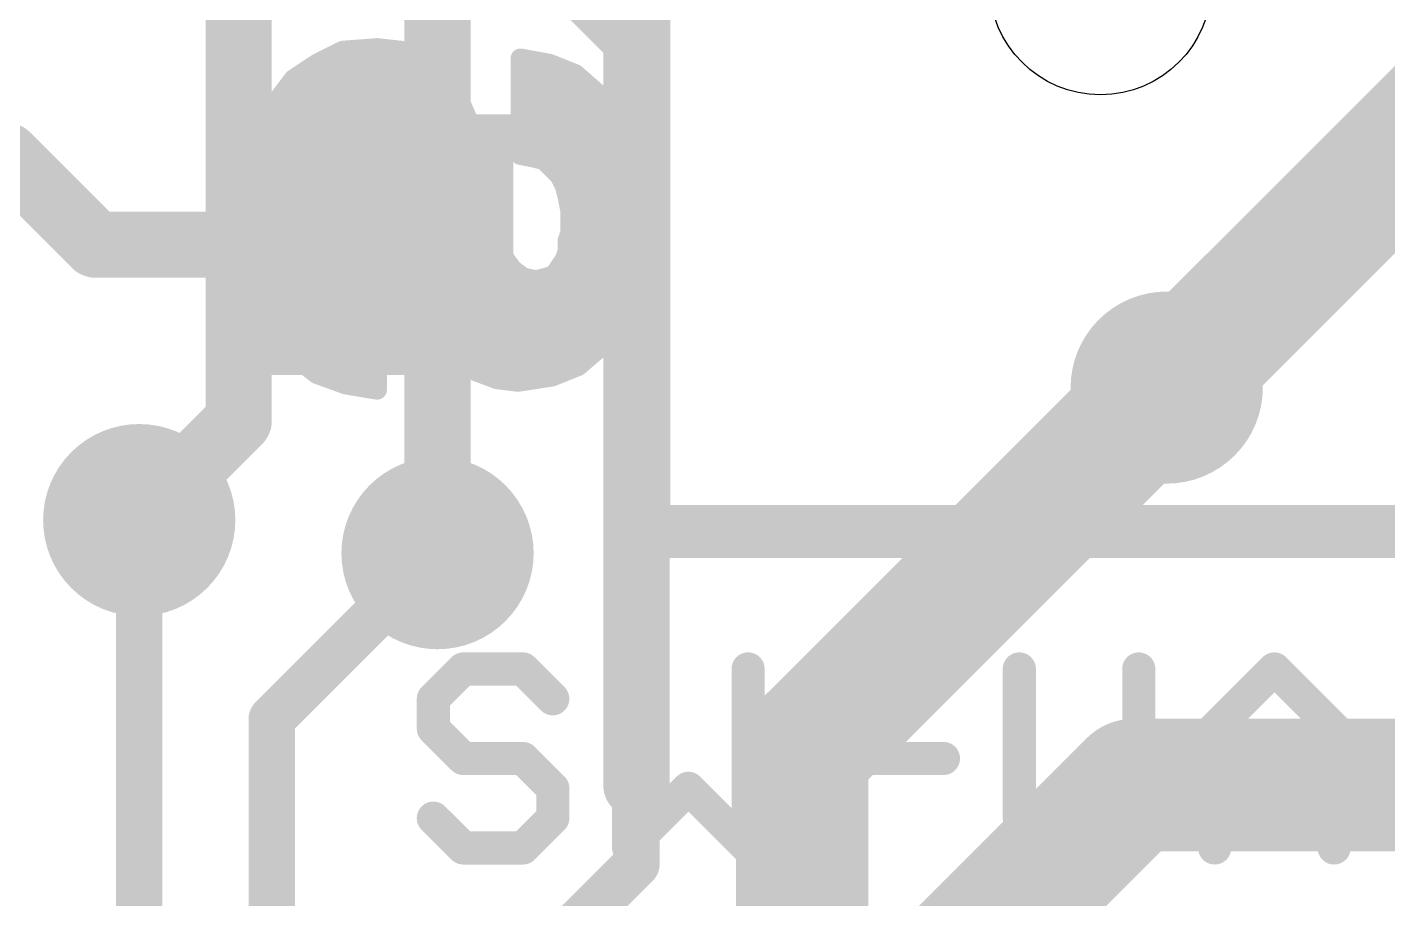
# Model space of a CAD drawing. Extents: x -44 to 63, y -18 to 50.
# Drawn here: x 7.06 to 12.28, y 22.04 to 25.38 of the extents above; entities that cross this region are included whole.
import ezdxf

# ---------------------------------------------------------------- set-up
doc = ezdxf.new("R2010")
doc.units = 0
for name, color, linetype in [('1', 12, 'CONTINUOUS'), ('16', 132, 'CONTINUOUS'), ('18', 110, 'CONTINUOUS'), ('20', 53, 'CONTINUOUS'), ('21', 41, 'CONTINUOUS'), ('22', 40, 'CONTINUOUS')]:
    doc.layers.add(name, color=color, linetype=linetype)

# ---------------------------------------------------------------- blocks, each defined once
blk = doc.blocks.new('RECT')
blk.add_solid([(-0.5, -0.5), (0.5, -0.5), (-0.5, 0.5), (0.5, 0.5)])
blk = doc.blocks.new('ROUNDV')
at = {"const_width": 0.5}
blk.add_lwpolyline([(0, -0.25, 1), (0, 0.25, 1), (0, -0.25)], format="xyb", dxfattribs=at)

msp = doc.modelspace()

# ---------------------------------------------------------------- linework, layer by layer
at = {"layer": '1'}
for points, const_width in [([(9.398, 25.34), (8.83, 25.908)], 0.254), ([(9.398, 22.479), (9.398, 25.34)], 0.254), ([(3.5189, 24.892), (6.985, 24.892)], 0.254), ([(6.985, 24.892), (7.326, 24.551)], 0.254), ([(7.326, 24.551), (8.351, 24.551)], 0.254), ([(10.033, 22.606), (11.43, 24.003)], 0.508), ([(7.493, 20.644), (7.493, 23.495)], 0.1778), ([(8.001, 22.733), (8.636, 23.368)], 0.1778), ([(10.033, 21.336), (10.033, 22.606)], 0.508), ([(8.001, 20.8597), (8.001, 22.733)], 0.1778), ([(9.398, 22.1749), (9.398, 22.479)], 0.1778), ([(8.9401, 21.717), (9.398, 22.1749)], 0.1778)]:
    msp.add_lwpolyline(points, dxfattribs=dict(at, const_width=const_width))
for points, const_width in [([(9.4615, 25.34, 1), (9.3345, 25.34)], 0.127), ([(9.3531, 25.2951, 1), (9.4429, 25.3849)], 0.127), ([(7.0299, 24.9369, 1), (6.9401, 24.8471)], 0.127), ([(6.985, 24.8285, 1), (6.985, 24.9555)], 0.127), ([(7.326, 24.6145, 1), (7.326, 24.4875)], 0.127), ([(7.2811, 24.5061, 1), (7.3709, 24.5959)], 0.127), ([(8.351, 24.4875, 1), (8.351, 24.6145)], 0.127), ([(11.5198, 23.9132, 1), (11.3402, 24.0928)], 0.254), ([(7.5375, 23.495, 1), (7.4486, 23.495)], 0.0889), ([(8.6674, 23.3366, 1), (8.6046, 23.3994)], 0.0889), ([(10.16, 22.606, 1), (9.906, 22.606)], 0.254), ([(8.0455, 22.733, 1), (7.9566, 22.733)], 0.0889), ([(7.9696, 22.7644, 1), (8.0324, 22.7016)], 0.0889), ([(9.9432, 22.6958, 1), (10.1228, 22.5162)], 0.254), ([(9.3345, 22.479, 1), (9.4615, 22.479)], 0.127), ([(9.4424, 22.479, 1), (9.3536, 22.479)], 0.0889), ([(9.4294, 22.1435, 1), (9.3666, 22.2063)], 0.0889), ([(9.3536, 22.1749, 1), (9.4424, 22.1749)], 0.0889)]:
    msp.add_lwpolyline(points, format="xyb", dxfattribs=dict(at, const_width=const_width))
at = {"layer": '16'}
for points, const_width in [([(7.874, 31.909), (7.874, 23.876)], 0.254), ([(8.636, 27.559), (8.636, 23.368)], 0.254), ([(11.43, 24.003), (13.081, 25.654)], 0.508), ([(7.874, 23.876), (7.493, 23.495)], 0.254), ([(10.16, 21.336), (11.303, 22.479)], 0.508), ([(15.113, 22.479), (11.303, 22.479)], 0.508)]:
    msp.add_lwpolyline(points, dxfattribs=dict(at, const_width=const_width))
for points, const_width in [([(11.3402, 24.0928, 1), (11.5198, 23.9132)], 0.254), ([(7.9189, 23.8311, 1), (7.8291, 23.9209)], 0.127), ([(7.8105, 23.876, 1), (7.9375, 23.876)], 0.127), ([(7.4481, 23.5399, 1), (7.5379, 23.4501)], 0.127), ([(8.5725, 23.368, 1), (8.6995, 23.368)], 0.127), ([(11.303, 22.606, 1), (11.303, 22.352)], 0.254), ([(11.3928, 22.3892, 1), (11.2132, 22.5688)], 0.254)]:
    msp.add_lwpolyline(points, format="xyb", dxfattribs=dict(at, const_width=const_width))
at = {"layer": '20'}
msp.add_circle((11.176, 25.551), 0.425, dxfattribs=at)
at = {"layer": '21'}
for points, const_width in [([(9.426, 30.651), (9.426, 23.451)], 0.2032), ([(9.426, 23.451), (12.926, 23.451)], 0.2032), ([(8.7344, 22.9241), (8.62, 22.8097)], 0.127), ([(8.9632, 22.9241), (8.7344, 22.9241)], 0.127), ([(9.0776, 22.8097), (8.9632, 22.9241)], 0.127), ([(9.3685, 22.9241), (9.3685, 22.2377)], 0.127), ([(9.8261, 22.2377), (9.8261, 22.9241)], 0.127), ([(10.8653, 22.9241), (10.8653, 22.3521)], 0.127), ([(11.3229, 22.3521), (11.3229, 22.9241)], 0.127), ([(11.6137, 22.6953), (11.8425, 22.9241)], 0.127), ([(11.8425, 22.9241), (12.0713, 22.6953)], 0.127), ([(8.62, 22.8097), (8.62, 22.6953)], 0.127), ([(8.62, 22.6953), (8.7344, 22.5809)], 0.127), ([(11.6137, 22.2377), (11.6137, 22.6953)], 0.127), ([(12.0713, 22.6953), (12.0713, 22.2377)], 0.127), ([(8.7344, 22.5809), (8.9632, 22.5809)], 0.127), ([(8.9632, 22.5809), (9.0776, 22.4665)], 0.127), ([(10.1169, 22.5809), (10.5745, 22.5809)], 0.127), ([(11.6137, 22.5809), (12.0713, 22.5809)], 0.127), ([(9.0776, 22.4665), (9.0776, 22.3521)], 0.127), ([(9.3685, 22.2377), (9.5973, 22.4665)], 0.127), ([(9.5973, 22.4665), (9.8261, 22.2377)], 0.127), ([(8.7344, 22.2377), (8.62, 22.3521)], 0.127), ([(9.0776, 22.3521), (8.9632, 22.2377)], 0.127), ([(10.8653, 22.3521), (10.9797, 22.2377)], 0.127), ([(11.2085, 22.2377), (11.3229, 22.3521)], 0.127), ([(8.9632, 22.2377), (8.7344, 22.2377)], 0.127), ([(10.9797, 22.2377), (11.2085, 22.2377)], 0.127)]:
    msp.add_lwpolyline(points, dxfattribs=dict(at, const_width=const_width))
for points, const_width in [([(9.426, 23.5018, 1), (9.426, 23.4002)], 0.1016), ([(9.3752, 23.451, 1), (9.4768, 23.451)], 0.1016), ([(8.7344, 22.9558, 1), (8.7344, 22.8923)], 0.0635), ([(8.7569, 22.9016, 1), (8.712, 22.9465)], 0.0635), ([(8.9857, 22.9465, 1), (8.9408, 22.9016)], 0.0635), ([(8.9632, 22.8923, 1), (8.9632, 22.9558)], 0.0635), ([(9.4002, 22.9241, 1), (9.3367, 22.9241)], 0.0635), ([(9.8578, 22.9241, 1), (9.7943, 22.9241)], 0.0635), ([(10.897, 22.9241, 1), (10.8335, 22.9241)], 0.0635), ([(11.3546, 22.9241, 1), (11.2911, 22.9241)], 0.0635), ([(11.865, 22.9465, 1), (11.82, 22.9016)], 0.0635), ([(11.865, 22.9016, 1), (11.82, 22.9465)], 0.0635), ([(8.6518, 22.8097, 1), (8.5883, 22.8097)], 0.0635), ([(8.5976, 22.8321, 1), (8.6425, 22.7872)], 0.0635), ([(9.0552, 22.7872, 1), (9.1001, 22.8321)], 0.0635), ([(8.6425, 22.7177, 1), (8.5976, 22.6728)], 0.0635), ([(11.6455, 22.6953, 1), (11.582, 22.6953)], 0.0635), ([(11.5913, 22.7177, 1), (11.6362, 22.6728)], 0.0635), ([(12.103, 22.6953, 1), (12.0395, 22.6953)], 0.0635), ([(12.0488, 22.6728, 1), (12.0937, 22.7177)], 0.0635), ([(8.5883, 22.6953, 1), (8.6518, 22.6953)], 0.0635), ([(8.7344, 22.6126, 1), (8.7344, 22.5491)], 0.0635), ([(8.712, 22.5584, 1), (8.7569, 22.6033)], 0.0635), ([(8.9857, 22.6033, 1), (8.9408, 22.5584)], 0.0635), ([(8.9632, 22.5491, 1), (8.9632, 22.6126)], 0.0635), ([(10.1169, 22.6126, 1), (10.1169, 22.5491)], 0.0635), ([(10.5745, 22.5491, 1), (10.5745, 22.6126)], 0.0635), ([(11.6137, 22.6126, 1), (11.6137, 22.5491)], 0.0635), ([(12.0713, 22.5491, 1), (12.0713, 22.6126)], 0.0635), ([(9.1094, 22.4665, 1), (9.0459, 22.4665)], 0.0635), ([(9.6197, 22.4889, 1), (9.5748, 22.444)], 0.0635), ([(9.6197, 22.444, 1), (9.5748, 22.4889)], 0.0635), ([(9.0552, 22.444, 1), (9.1001, 22.4889)], 0.0635), ([(8.6425, 22.3745, 1), (8.5976, 22.3296)], 0.0635), ([(9.0459, 22.3521, 1), (9.1094, 22.3521)], 0.0635), ([(9.1001, 22.3296, 1), (9.0552, 22.3745)], 0.0635), ([(10.8877, 22.3745, 1), (10.8428, 22.3296)], 0.0635), ([(10.8335, 22.3521, 1), (10.897, 22.3521)], 0.0635), ([(11.2911, 22.3521, 1), (11.3546, 22.3521)], 0.0635), ([(11.3453, 22.3296, 1), (11.3004, 22.3745)], 0.0635), ([(8.7344, 22.2694, 1), (8.7344, 22.206)], 0.0635), ([(8.712, 22.2152, 1), (8.7569, 22.2602)], 0.0635), ([(8.9408, 22.2602, 1), (8.9857, 22.2152)], 0.0635), ([(8.9632, 22.206, 1), (8.9632, 22.2694)], 0.0635), ([(9.346, 22.2602, 1), (9.3909, 22.2152)], 0.0635), ([(9.3367, 22.2377, 1), (9.4002, 22.2377)], 0.0635), ([(9.7943, 22.2377, 1), (9.8578, 22.2377)], 0.0635), ([(9.8036, 22.2152, 1), (9.8485, 22.2602)], 0.0635), ([(10.9797, 22.2694, 1), (10.9797, 22.206)], 0.0635), ([(10.9572, 22.2152, 1), (11.0021, 22.2602)], 0.0635), ([(11.186, 22.2602, 1), (11.2309, 22.2152)], 0.0635), ([(11.2085, 22.206, 1), (11.2085, 22.2694)], 0.0635), ([(11.582, 22.2377, 1), (11.6455, 22.2377)], 0.0635), ([(12.0395, 22.2377, 1), (12.103, 22.2377)], 0.0635)]:
    msp.add_lwpolyline(points, format="xyb", dxfattribs=dict(at, const_width=const_width))
at = {"layer": '22', "const_width": 0.0762}
for points in [[(8.404, 25.305), (8.274, 25.295)], [(8.3182, 25.2984), (8.4634, 25.2984)], [(8.494, 25.295), (8.404, 25.305)], [(8.274, 25.295), (8.174, 25.245)], [(8.574, 25.265), (8.494, 25.295)], [(8.634, 25.225), (8.574, 25.265)], [(9.064, 25.245), (8.954, 25.265)], [(8.954, 25.265), (8.954, 24.895)], [(8.174, 25.245), (8.084, 25.185)], [(8.1398, 25.2222), (8.6363, 25.2222)], [(8.684, 25.165), (8.634, 25.225)], [(8.954, 25.2222), (9.121, 25.2222)], [(9.164, 25.205), (9.064, 25.245)], [(9.244, 25.135), (9.164, 25.205)], [(8.084, 25.185), (8.024, 25.105)], [(8.0548, 25.146), (8.6949, 25.146)], [(8.724, 25.095), (8.684, 25.165)], [(8.954, 25.146), (9.2314, 25.146)], [(8.024, 25.105), (7.974, 25.005)], [(8.754, 25.025), (8.724, 25.095)], [(9.304, 25.055), (9.244, 25.135)], [(8.0064, 25.0698), (8.7348, 25.0698)], [(8.954, 25.0698), (9.2929, 25.0698)], [(9.354, 24.965), (9.304, 25.055)], [(7.974, 25.005), (7.934, 24.895)], [(7.9699, 24.9936), (8.7658, 24.9936)], [(8.784, 24.945), (8.754, 25.025)], [(8.954, 24.9936), (9.3381, 24.9936)], [(8.804, 24.855), (8.784, 24.945)], [(9.384, 24.865), (9.354, 24.965)], [(7.934, 24.895), (7.914, 24.775)], [(7.9421, 24.9174), (8.7901, 24.9174)], [(8.234, 24.865), (8.264, 24.895)], [(8.264, 24.895), (8.304, 24.915)], [(8.304, 24.915), (8.354, 24.915)], [(8.354, 24.915), (8.394, 24.905)], [(8.394, 24.905), (8.424, 24.885)], [(8.424, 24.885), (8.454, 24.855)], [(8.954, 24.9174), (9.3683, 24.9174)], [(8.954, 24.895), (9.004, 24.885)], [(9.004, 24.885), (9.044, 24.875)], [(7.925, 24.8412), (8.2102, 24.8412)], [(8.194, 24.795), (8.204, 24.835)], [(8.204, 24.835), (8.234, 24.865)], [(8.454, 24.855), (8.484, 24.805)], [(8.4623, 24.8412), (8.8075, 24.8412)], [(8.824, 24.775), (8.804, 24.855)], [(9.044, 24.875), (9.074, 24.845)], [(9.074, 24.845), (9.104, 24.815)], [(9.0778, 24.8412), (9.3862, 24.8412)], [(9.394, 24.755), (9.384, 24.865)], [(8.174, 24.745), (8.194, 24.795)], [(8.484, 24.805), (8.504, 24.735)], [(9.104, 24.815), (9.124, 24.775)], [(7.914, 24.775), (7.914, 24.535)], [(7.914, 24.765), (8.182, 24.765)], [(8.174, 24.705), (8.174, 24.745)], [(8.4954, 24.765), (8.8253, 24.765)], [(8.504, 24.735), (8.524, 24.665)], [(8.834, 24.695), (8.824, 24.775)], [(9.124, 24.775), (9.134, 24.735)], [(9.1265, 24.765), (9.3931, 24.765)], [(9.134, 24.735), (9.144, 24.685)], [(9.404, 24.645), (9.394, 24.755)], [(7.914, 24.6888), (8.17, 24.6888)], [(8.164, 24.665), (8.174, 24.705)], [(8.5172, 24.6888), (8.8358, 24.6888)], [(8.854, 24.625), (8.834, 24.695)], [(9.1432, 24.6888), (9.4, 24.6888)], [(9.144, 24.685), (9.144, 24.595)], [(8.174, 24.605), (8.164, 24.665)], [(8.524, 24.665), (8.544, 24.575)], [(8.874, 24.555), (8.854, 24.625)], [(9.394, 24.525), (9.404, 24.645)], [(7.914, 24.6126), (8.1727, 24.6126)], [(8.184, 24.555), (8.174, 24.605)], [(8.5356, 24.6126), (8.8575, 24.6126)], [(8.544, 24.575), (8.564, 24.475)], [(9.144, 24.595), (9.134, 24.565)], [(9.144, 24.6126), (9.4013, 24.6126)], [(7.914, 24.5364), (8.1914, 24.5364)], [(7.914, 24.535), (7.934, 24.415)], [(8.204, 24.505), (8.184, 24.555)], [(8.5517, 24.5364), (8.8802, 24.5364)], [(8.894, 24.495), (8.874, 24.555)], [(9.134, 24.525), (9.124, 24.495)], [(9.134, 24.565), (9.134, 24.525)], [(9.134, 24.5364), (9.3949, 24.5364)], [(9.384, 24.415), (9.394, 24.525)], [(8.224, 24.455), (8.204, 24.505)], [(8.564, 24.475), (8.594, 24.395)], [(8.924, 24.455), (8.894, 24.495)], [(9.104, 24.465), (9.084, 24.435)], [(9.124, 24.495), (9.104, 24.465)], [(7.9265, 24.4602), (8.2219, 24.4602)], [(7.934, 24.415), (7.974, 24.305)], [(8.254, 24.415), (8.224, 24.455)], [(8.304, 24.395), (8.254, 24.415)], [(8.5695, 24.4602), (8.9201, 24.4602)], [(8.964, 24.425), (8.924, 24.455)], [(9.014, 24.415), (8.964, 24.425)], [(9.054, 24.425), (9.014, 24.415)], [(9.084, 24.435), (9.054, 24.425)], [(9.1008, 24.4602), (9.3881, 24.4602)], [(9.354, 24.315), (9.384, 24.415)], [(7.9453, 24.384), (8.326, 24.384)], [(8.344, 24.375), (8.304, 24.395)], [(8.404, 24.365), (8.344, 24.375)], [(8.404, 24.315), (8.404, 24.365)], [(8.594, 24.395), (8.614, 24.315)], [(8.5968, 24.384), (9.3747, 24.384)], [(8.404, 23.995), (8.404, 24.315)], [(8.614, 24.315), (8.644, 24.235)], [(9.304, 24.225), (9.354, 24.315)], [(7.973, 24.3078), (8.404, 24.3078)], [(7.974, 24.305), (8.024, 24.205)], [(8.6167, 24.3078), (9.35, 24.3078)], [(8.0107, 24.2316), (8.404, 24.2316)], [(8.024, 24.205), (8.084, 24.125)], [(8.644, 24.235), (8.684, 24.165)], [(8.6459, 24.2316), (9.3077, 24.2316)], [(9.244, 24.145), (9.304, 24.225)], [(8.0612, 24.1554), (8.404, 24.1554)], [(8.684, 24.165), (8.734, 24.115)], [(8.6936, 24.1554), (9.2518, 24.1554)], [(8.084, 24.125), (8.174, 24.055)], [(8.734, 24.115), (8.784, 24.065)], [(9.174, 24.085), (9.244, 24.145)], [(8.1429, 24.0792), (8.404, 24.0792)], [(8.174, 24.055), (8.284, 24.015)], [(8.7698, 24.0792), (9.1595, 24.0792)], [(8.784, 24.065), (8.864, 24.035)], [(9.074, 24.045), (9.174, 24.085)], [(8.284, 24.015), (8.404, 23.995)], [(8.356, 24.003), (8.404, 24.003)], [(8.864, 24.035), (8.944, 24.025)], [(8.944, 24.025), (9.074, 24.045)]]:
    msp.add_lwpolyline(points, dxfattribs=at)
at = {"layer": '22', "const_width": 0.0381}
for points in [[(8.3182, 25.3175, 1), (8.3182, 25.2794)], [(8.4061, 25.3239, 1), (8.4019, 25.2861)], [(8.4055, 25.286, 1), (8.4025, 25.324)], [(8.4634, 25.2794, 1), (8.4634, 25.3175)], [(8.2725, 25.314, 1), (8.2755, 25.276)], [(8.2825, 25.278, 1), (8.2655, 25.312)], [(8.5007, 25.3128, 1), (8.4873, 25.2772)], [(8.4919, 25.2761, 1), (8.4961, 25.3139)], [(8.5846, 25.2809, 1), (8.5634, 25.2491)], [(8.5673, 25.2472, 1), (8.5807, 25.2828)], [(8.9574, 25.2837, 1), (8.9506, 25.2463)], [(8.9731, 25.265, 1), (8.935, 25.265)], [(8.1398, 25.2413, 1), (8.1398, 25.2032)], [(8.1655, 25.262, 1), (8.1825, 25.228)], [(8.1846, 25.2291, 1), (8.1634, 25.2609)], [(8.6486, 25.2372, 1), (8.6194, 25.2128)], [(8.6234, 25.2091, 1), (8.6446, 25.2409)], [(8.6363, 25.2032, 1), (8.6363, 25.2413)], [(8.954, 25.2413, 1), (8.954, 25.2032)], [(9.0711, 25.2627, 1), (9.0569, 25.2273)], [(9.0606, 25.2263, 1), (9.0674, 25.2637)], [(9.121, 25.2032, 1), (9.121, 25.2413)], [(9.1765, 25.2193, 1), (9.1515, 25.1907)], [(9.1569, 25.1873, 1), (9.1711, 25.2227)], [(8.0548, 25.1651, 1), (8.0548, 25.127)], [(8.0734, 25.2009, 1), (8.0946, 25.1691)], [(8.0992, 25.1736, 1), (8.0688, 25.1964)], [(8.7005, 25.1745, 1), (8.6675, 25.1555)], [(8.6694, 25.1528, 1), (8.6986, 25.1772)], [(8.6949, 25.127, 1), (8.6949, 25.1651)], [(8.954, 25.1651, 1), (8.954, 25.127)], [(9.2314, 25.127, 1), (9.2314, 25.1651)], [(8.0088, 25.1164, 1), (8.0392, 25.0936)], [(8.041, 25.0965, 1), (8.007, 25.1135)], [(8.7415, 25.1025, 1), (8.7065, 25.0875)], [(9.2592, 25.1464, 1), (9.2288, 25.1236)], [(9.2315, 25.1207, 1), (9.2565, 25.1493)], [(8.0064, 25.0889, 1), (8.0064, 25.0508)], [(8.7075, 25.0855, 1), (8.7405, 25.1045)], [(8.7348, 25.0508, 1), (8.7348, 25.0889)], [(8.954, 25.0889, 1), (8.954, 25.0508)], [(9.3207, 25.0643, 1), (9.2873, 25.0457)], [(9.2888, 25.0436, 1), (9.3192, 25.0664)], [(9.2929, 25.0508, 1), (9.2929, 25.0889)], [(7.9699, 25.0127, 1), (7.9699, 24.9746)], [(7.957, 25.0135, 1), (7.991, 24.9965)], [(7.9919, 24.9985, 1), (7.9561, 25.0115)], [(8.7718, 25.0317, 1), (8.7362, 25.0183)], [(8.7365, 25.0175, 1), (8.7715, 25.0325)], [(8.7658, 24.9746, 1), (8.7658, 25.0127)], [(8.954, 25.0127, 1), (8.954, 24.9746)], [(9.3381, 24.9746, 1), (9.3381, 25.0127)], [(8.8026, 24.9491, 1), (8.7654, 24.9409)], [(9.3722, 24.9705, 1), (9.3358, 24.9595)], [(9.3373, 24.9557, 1), (9.3707, 24.9743)], [(7.9161, 24.9015, 1), (7.9519, 24.8885)], [(7.9528, 24.8919, 1), (7.9152, 24.8981)], [(7.9421, 24.9365, 1), (7.9421, 24.8984)], [(8.2555, 24.912, 1), (8.2725, 24.878)], [(8.2775, 24.8815, 1), (8.2505, 24.9085)], [(8.304, 24.9341, 1), (8.304, 24.896)], [(8.3125, 24.898, 1), (8.2955, 24.932)], [(8.3586, 24.9335, 1), (8.3494, 24.8965)], [(8.354, 24.896, 1), (8.354, 24.9341)], [(8.4046, 24.9209, 1), (8.3834, 24.8891)], [(8.3894, 24.8865, 1), (8.3986, 24.9235)], [(8.4375, 24.8985, 1), (8.4105, 24.8715)], [(8.4134, 24.8691, 1), (8.4346, 24.9009)], [(8.7662, 24.9383, 1), (8.8018, 24.9517)], [(8.7901, 24.8984, 1), (8.7901, 24.9365)], [(8.954, 24.9365, 1), (8.954, 24.8984)], [(8.9577, 24.9137, 1), (8.9503, 24.8763)], [(9.0086, 24.9035, 1), (8.9994, 24.8665)], [(9.0003, 24.8663, 1), (9.0077, 24.9037)], [(9.3683, 24.8984, 1), (9.3683, 24.9365)], [(7.925, 24.8603, 1), (7.925, 24.8222)], [(8.1905, 24.8485, 1), (8.2175, 24.8215)], [(8.2225, 24.8304, 1), (8.1855, 24.8396)], [(8.2102, 24.8222, 1), (8.2102, 24.8603)], [(8.2205, 24.8785, 1), (8.2475, 24.8515)], [(8.2475, 24.8515, 1), (8.2205, 24.8785)], [(8.4703, 24.8648, 1), (8.4377, 24.8452)], [(8.4405, 24.8415, 1), (8.4675, 24.8685)], [(8.4623, 24.8603, 1), (8.4623, 24.8222)], [(8.8225, 24.8596, 1), (8.7855, 24.8504)], [(8.7854, 24.8509, 1), (8.8226, 24.8591)], [(8.8075, 24.8222, 1), (8.8075, 24.8603)], [(8.935, 24.895, 1), (8.9731, 24.895)], [(9.0575, 24.8885, 1), (9.0305, 24.8615)], [(9.0394, 24.8565, 1), (9.0486, 24.8935)], [(9.0875, 24.8585, 1), (9.0605, 24.8315)], [(9.0778, 24.8603, 1), (9.0778, 24.8222)], [(9.0605, 24.8315, 1), (9.0875, 24.8585)], [(9.403, 24.8667, 1), (9.365, 24.8633)], [(9.3658, 24.8595, 1), (9.4022, 24.8705)], [(9.3862, 24.8222, 1), (9.3862, 24.8603)], [(8.1755, 24.7996, 1), (8.2125, 24.7904)], [(8.2117, 24.7879, 1), (8.1763, 24.8021)], [(8.5023, 24.8102, 1), (8.4657, 24.7998)], [(8.4677, 24.7952, 1), (8.5003, 24.8148)], [(9.121, 24.8235, 1), (9.087, 24.8065)], [(9.0905, 24.8015, 1), (9.1175, 24.8285)], [(7.9331, 24.775, 1), (7.895, 24.775)], [(7.914, 24.7841, 1), (7.914, 24.746)], [(7.8952, 24.7781, 1), (7.9328, 24.7719)], [(8.1931, 24.745, 1), (8.155, 24.745)], [(8.1563, 24.7521, 1), (8.1917, 24.7379)], [(8.182, 24.746, 1), (8.182, 24.7841)], [(8.4954, 24.7841, 1), (8.4954, 24.746)], [(8.5223, 24.7402, 1), (8.4857, 24.7298)], [(8.8429, 24.7774, 1), (8.8051, 24.7726)], [(8.8055, 24.7704, 1), (8.8425, 24.7796)], [(8.8253, 24.746, 1), (8.8253, 24.7841)], [(9.1425, 24.7796, 1), (9.1055, 24.7704)], [(9.107, 24.7665, 1), (9.141, 24.7835)], [(9.1265, 24.7841, 1), (9.1265, 24.746)], [(9.1527, 24.7387, 1), (9.1153, 24.7313)], [(9.413, 24.7567, 1), (9.375, 24.7533)], [(9.375, 24.7533, 1), (9.413, 24.7567)], [(9.3931, 24.746, 1), (9.3931, 24.7841)], [(7.914, 24.7079, 1), (7.914, 24.6698)], [(8.155, 24.705, 1), (8.1931, 24.705)], [(8.1925, 24.7004, 1), (8.1555, 24.7096)], [(8.17, 24.6698, 1), (8.17, 24.7079)], [(8.4857, 24.7298, 1), (8.5223, 24.7402)], [(8.5172, 24.7079, 1), (8.5172, 24.6698)], [(8.8523, 24.7002, 1), (8.8157, 24.6898)], [(8.8151, 24.6926, 1), (8.8529, 24.6974)], [(8.8358, 24.6698, 1), (8.8358, 24.7079)], [(9.1155, 24.7304, 1), (9.1525, 24.7396)], [(9.1432, 24.7079, 1), (9.1432, 24.6698)], [(9.1631, 24.685, 1), (9.125, 24.685)], [(9.4, 24.6698, 1), (9.4, 24.7079)], [(8.1828, 24.6681, 1), (8.1452, 24.6619)], [(8.1455, 24.6696, 1), (8.1825, 24.6604)], [(8.5426, 24.6691, 1), (8.5054, 24.6609)], [(8.5057, 24.6598, 1), (8.5423, 24.6702)], [(8.8723, 24.6302, 1), (8.8357, 24.6198)], [(9.1253, 24.6813, 1), (9.1627, 24.6887)], [(9.423, 24.6434, 1), (9.385, 24.6466)], [(9.385, 24.6433, 1), (9.423, 24.6467)], [(7.914, 24.6317, 1), (7.914, 24.5936)], [(8.1927, 24.6087, 1), (8.1553, 24.6013)], [(8.1552, 24.6019, 1), (8.1928, 24.6081)], [(8.1727, 24.5936, 1), (8.1727, 24.6317)], [(8.5356, 24.6317, 1), (8.5356, 24.5936)], [(8.5627, 24.5787, 1), (8.5253, 24.5713)], [(8.8357, 24.6198, 1), (8.8723, 24.6302)], [(8.8575, 24.5936, 1), (8.8575, 24.6317)], [(9.144, 24.6317, 1), (9.144, 24.5936)], [(9.125, 24.595, 1), (9.1631, 24.595)], [(9.1621, 24.589, 1), (9.1259, 24.601)], [(9.4013, 24.5936, 1), (9.4013, 24.6317)], [(7.914, 24.5555, 1), (7.914, 24.5174)], [(7.9328, 24.5381, 1), (7.8952, 24.5319)], [(8.2017, 24.5621, 1), (8.1663, 24.5479)], [(8.1653, 24.5513, 1), (8.2027, 24.5587)], [(8.1914, 24.5174, 1), (8.1914, 24.5555)], [(8.5254, 24.5709, 1), (8.5626, 24.5791)], [(8.5517, 24.5555, 1), (8.5517, 24.5174)], [(8.8921, 24.561, 1), (8.8559, 24.549)], [(8.8557, 24.5498, 1), (8.8923, 24.5602)], [(8.8802, 24.5174, 1), (8.8802, 24.5555)], [(9.1159, 24.571, 1), (9.1521, 24.559)], [(9.134, 24.5555, 1), (9.134, 24.5174)], [(9.1531, 24.565, 1), (9.115, 24.565)], [(9.1521, 24.519, 1), (9.1159, 24.531)], [(9.413, 24.5233, 1), (9.375, 24.5267)], [(9.3949, 24.5174, 1), (9.3949, 24.5555)], [(7.895, 24.535, 1), (7.9331, 24.535)], [(8.2217, 24.5121, 1), (8.1863, 24.4979)], [(8.1863, 24.4979, 1), (8.2217, 24.5121)], [(8.5818, 24.4817, 1), (8.5462, 24.4683)], [(8.9092, 24.5064, 1), (8.8788, 24.4836)], [(8.8759, 24.489, 1), (8.9121, 24.501)], [(9.1199, 24.4544, 1), (9.0881, 24.4756)], [(9.1059, 24.501, 1), (9.1421, 24.489)], [(9.1399, 24.4844, 1), (9.1081, 24.5056)], [(9.115, 24.525, 1), (9.1531, 24.525)], [(9.375, 24.5266, 1), (9.413, 24.5234)], [(7.9265, 24.4793, 1), (7.9265, 24.4412)], [(7.9519, 24.4215, 1), (7.9161, 24.4085)], [(8.2392, 24.4664, 1), (8.2088, 24.4436)], [(8.2063, 24.4479, 1), (8.2417, 24.4621)], [(8.2219, 24.4412, 1), (8.2219, 24.4793)], [(8.2611, 24.4327, 1), (8.2469, 24.3973)], [(8.5453, 24.4713, 1), (8.5827, 24.4787)], [(8.5695, 24.4793, 1), (8.5695, 24.4412)], [(8.9354, 24.4702, 1), (8.9126, 24.4398)], [(8.9088, 24.4436, 1), (8.9392, 24.4664)], [(8.9201, 24.4412, 1), (8.9201, 24.4793)], [(8.9677, 24.4437, 1), (8.9603, 24.4063)], [(8.9526, 24.4098, 1), (8.9754, 24.4402)], [(9.0094, 24.4335, 1), (9.0186, 24.3965)], [(9.0103, 24.3963, 1), (9.0177, 24.4337)], [(9.048, 24.4431, 1), (9.06, 24.4069)], [(9.0586, 24.4065, 1), (9.0494, 24.4435)], [(9.0681, 24.4456, 1), (9.0999, 24.4244)], [(9.09, 24.4169, 1), (9.078, 24.4531)], [(9.1008, 24.4793, 1), (9.1008, 24.4412)], [(9.0881, 24.4756, 1), (9.1199, 24.4544)], [(9.4022, 24.4095, 1), (9.3658, 24.4205)], [(9.3881, 24.4412, 1), (9.3881, 24.4793)], [(7.9152, 24.4119, 1), (7.9528, 24.4181)], [(7.9453, 24.4031, 1), (7.9453, 24.365)], [(8.2388, 24.4036, 1), (8.2692, 24.4264)], [(8.3125, 24.412, 1), (8.2955, 24.378)], [(8.2969, 24.3773, 1), (8.3111, 24.4127)], [(8.3471, 24.3938, 1), (8.3409, 24.3562)], [(8.326, 24.365, 1), (8.326, 24.4031)], [(8.3355, 24.358, 1), (8.3525, 24.392)], [(8.423, 24.365, 1), (8.3849, 24.365)], [(8.4009, 24.3462, 1), (8.4071, 24.3838)], [(8.6125, 24.3996, 1), (8.5755, 24.3904)], [(8.5762, 24.3883, 1), (8.6118, 24.4017)], [(8.5968, 24.4031, 1), (8.5968, 24.365)], [(9.365, 24.4167, 1), (9.403, 24.4133)], [(9.3747, 24.365, 1), (9.3747, 24.4031)], [(7.973, 24.3269, 1), (7.973, 24.2888)], [(8.423, 24.315, 1), (8.3849, 24.315)], [(8.404, 24.2888, 1), (8.404, 24.3269)], [(8.6318, 24.3217, 1), (8.5962, 24.3083)], [(8.6167, 24.3269, 1), (8.6167, 24.2888)], [(9.3707, 24.3057, 1), (9.3373, 24.3243)], [(9.35, 24.2888, 1), (9.35, 24.3269)], [(7.991, 24.3135, 1), (7.957, 24.2965)], [(7.9561, 24.2985, 1), (7.9919, 24.3115)], [(8.3849, 24.315, 1), (8.423, 24.315)], [(8.5955, 24.3104, 1), (8.6325, 24.3196)], [(9.3358, 24.3205, 1), (9.3722, 24.3095)], [(8.0107, 24.2507, 1), (8.0107, 24.2126)], [(8.0392, 24.2164, 1), (8.0088, 24.1936)], [(8.404, 24.2126, 1), (8.404, 24.2507)], [(8.6605, 24.2445, 1), (8.6275, 24.2255)], [(8.6262, 24.2283, 1), (8.6618, 24.2417)], [(8.6459, 24.2507, 1), (8.6459, 24.2126)], [(9.2873, 24.2343, 1), (9.3207, 24.2157)], [(9.3192, 24.2136, 1), (9.2888, 24.2364)], [(9.3077, 24.2126, 1), (9.3077, 24.2507)], [(8.007, 24.1965, 1), (8.041, 24.2135)], [(8.0612, 24.1745, 1), (8.0612, 24.1364)], [(8.404, 24.1364, 1), (8.404, 24.1745)], [(8.6975, 24.1785, 1), (8.6705, 24.1515)], [(8.6675, 24.1555, 1), (8.7005, 24.1745)], [(8.6936, 24.1745, 1), (8.6936, 24.1364)], [(9.2518, 24.1364, 1), (9.2518, 24.1745)], [(8.0957, 24.14, 1), (8.0723, 24.11)], [(8.0688, 24.1136, 1), (8.0992, 24.1364)], [(8.7475, 24.1285, 1), (8.7205, 24.1015)], [(8.7205, 24.1015, 1), (8.7475, 24.1285)], [(9.2288, 24.1564, 1), (9.2592, 24.1336)], [(9.2564, 24.1305, 1), (9.2316, 24.1595)], [(8.1429, 24.0983, 1), (8.1429, 24.0602)], [(8.1805, 24.0729, 1), (8.1675, 24.0371)], [(8.1623, 24.04, 1), (8.1857, 24.07)], [(8.404, 24.0602, 1), (8.404, 24.0983)], [(8.7698, 24.0983, 1), (8.7698, 24.0602)], [(8.7907, 24.0828, 1), (8.7773, 24.0472)], [(8.7705, 24.0515, 1), (8.7975, 24.0785)], [(9.1616, 24.0995, 1), (9.1864, 24.0705)], [(9.1595, 24.0602, 1), (9.1595, 24.0983)], [(9.1811, 24.0673, 1), (9.1669, 24.1027)], [(8.2871, 24.0338, 1), (8.2809, 23.9962)], [(8.2775, 23.9971, 1), (8.2905, 24.0329)], [(8.356, 24.0221, 1), (8.356, 23.984)], [(8.404, 23.984, 1), (8.404, 24.0221)], [(8.8664, 24.0539, 1), (8.8616, 24.0161)], [(8.8573, 24.0172, 1), (8.8707, 24.0528)], [(8.9411, 24.0438, 1), (8.9469, 24.0062)], [(8.9416, 24.0061, 1), (8.9464, 24.0439)], [(9.0669, 24.0627, 1), (9.0811, 24.0273)], [(9.0769, 24.0262, 1), (9.0711, 24.0638)], [(8.3849, 23.995, 1), (8.423, 23.995)], [(8.4009, 23.9762, 1), (8.4071, 24.0138)]]:
    msp.add_lwpolyline(points, format="xyb", dxfattribs=at)

# ---------------------------------------------------------------- block references
at = {"layer": '1', "yscale": 1.15, "rotation": 90}
msp.add_blockref('RECT', (8.351, 24.551), dxfattribs=at)
at = {"layer": '18', "xscale": 0.7366, "yscale": 0.7366}
for p in [(11.43, 24.003), (11.43, 24.003), (7.493, 23.495), (7.493, 23.495), (8.636, 23.368), (8.636, 23.368)]:
    msp.add_blockref('ROUNDV', p, dxfattribs=at)

doc.saveas('drawing.dxf')
